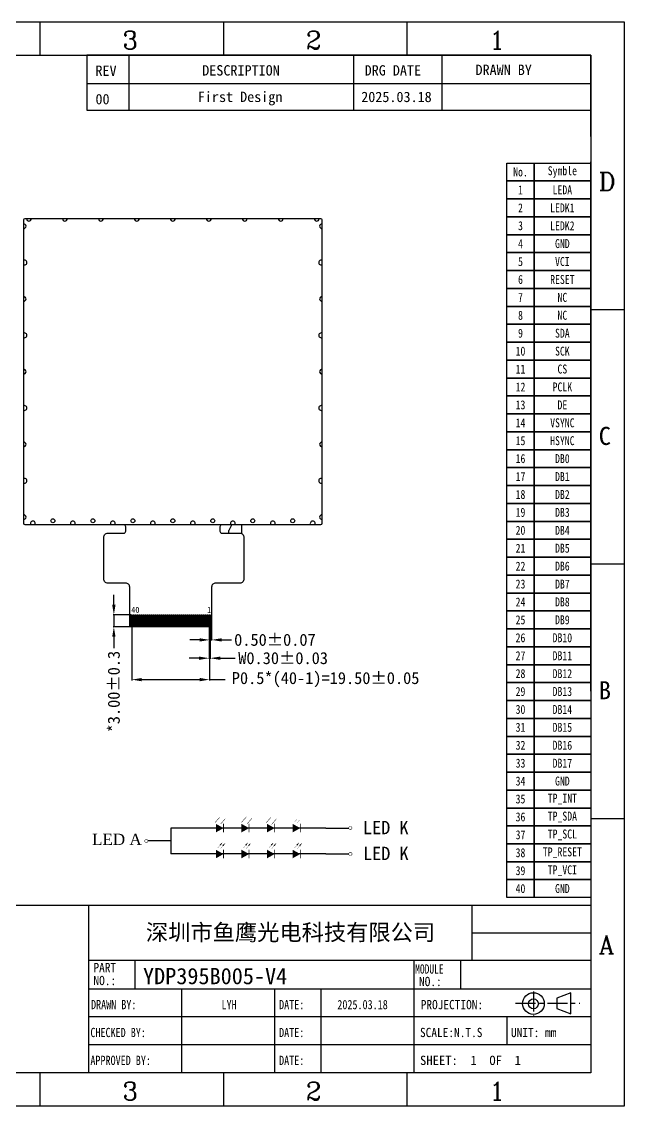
# Model space of a CAD drawing. Header units: millimetres. Extents: x 2819 to 3203, y 54 to 326.
# Drawn here: x 3052.7 to 3203.5, y 54.2 to 325.7 of the extents above; entities that cross this region are included whole.
import ezdxf
from ezdxf.enums import TextEntityAlignment as Align

# ---------------------------------------------------------------- set-up
doc = ezdxf.new("R2010")
doc.units = ezdxf.units.MM
doc.linetypes.add('CENTER', pattern=[2, 1.25, -0.25, 0.25, -0.25])
for name, color, linetype in [('', 7, 'Continuous'), ('BORDER', 7, 'Continuous'), ('FPC', 40, 'Continuous'), ('TOPLAYER', 1, 'Continuous'), ('反面线路', 3, 'Continuous')]:
    doc.layers.add(name, color=color, linetype=linetype)
doc.layers.add('BL', color=7, linetype='Continuous', lineweight=15)
doc.styles.add('ROMANC', font='romanc.shx', dxfattribs={"bigfont": 'gbcbig.shx'})
doc.styles.add('仿宋', font='')
doc.styles.add('宋体', font='SimSun.ttf')
doc.styles.add('样式 1', font='NSimSun.ttf', dxfattribs={"width": 0.8, "oblique": 10})
doc.styles.get('仿宋').set_extended_font_data('仿宋_GB2312')
doc.dimstyles.get("Standard").update_dxf_attribs({"dimtxt": 2.5, "dimasz": 2.5, "dimexe": 0.18, "dimexo": 0.0625, "dimgap": 0.09, "dimtad": 0, "dimzin": 0, "dimdsep": 46, "dimtxsty": '仿宋', "dimcen": 0.09, "dimclrd": 3, "dimclre": 3, "dimclrt": 3, "dimadec": 0, "dimazin": 0, "dimtfac": 1, "dimtofl": 0, "dimtmove": 0, "dimatfit": 3, "dimfxl": 1, "dimtolj": 1, "dimtzin": 0, "dimarcsym": 0})

# ---------------------------------------------------------------- blocks, each defined once
blk = doc.blocks.new('*D6')
at = {"color": 3, "lineweight": -2, "transparency": 16777216}
for p, q in [((3099.74, 174.17), (3099.74, 170.76)), ((3100.24, 174.46), (3100.24, 170.76)), ((3097.24, 170.94), (3094.74, 170.94)), ((3099.74, 170.94), (3100.24, 170.94)), ((3102.74, 170.94), (3105.24, 170.94))]:
    blk.add_line(p, q, dxfattribs=at)
at = {"color": 3, "transparency": 16777216}
for points in [[(3097.24, 170.52), (3097.24, 171.35), (3099.74, 170.94)], [(3102.74, 171.35), (3102.74, 170.52), (3100.24, 170.94)]]:
    blk.add_solid(points, dxfattribs=at)
at = {"layer": 'Defpoints', "color": 0, "transparency": 16777216}
for p in [(3099.74, 174.23), (3100.24, 174.52), (3100.24, 170.94)]:
    blk.add_point(p, dxfattribs=at)
at = {"color": 3, "transparency": 16777216, "insert": (3116.07, 170.94), "char_height": 3, "attachment_point": 5, "style": '仿宋'}
blk.add_mtext('\\A1;0.50%%P0.07', dxfattribs=at)
blk = doc.blocks.new('*D7')
at = {"color": 3, "lineweight": -2, "transparency": 16777216}
for p, q in [((3099.59, 174.17), (3099.59, 166.18)), ((3099.89, 174.17), (3099.89, 166.18)), ((3097.09, 166.36), (3094.59, 166.36)), ((3099.59, 166.36), (3099.89, 166.36)), ((3102.39, 166.36), (3106.12, 166.36))]:
    blk.add_line(p, q, dxfattribs=at)
at = {"color": 3, "transparency": 16777216}
for points in [[(3097.09, 165.94), (3097.09, 166.77), (3099.59, 166.36)], [(3102.39, 166.77), (3102.39, 165.94), (3099.89, 166.36)]]:
    blk.add_solid(points, dxfattribs=at)
at = {"layer": 'Defpoints', "color": 0, "transparency": 16777216}
for p in [(3099.59, 174.23), (3099.89, 174.23), (3099.89, 166.36)]:
    blk.add_point(p, dxfattribs=at)
at = {"color": 3, "transparency": 16777216, "insert": (3118.12, 166.36), "char_height": 3, "attachment_point": 5, "style": '仿宋'}
blk.add_mtext('\\A1;W0.30%%P0.03', dxfattribs=at)
blk = doc.blocks.new('*D8')
at = {"color": 3, "lineweight": -2, "transparency": 16777216}
for p, q in [((3080.24, 174.17), (3080.24, 160.81)), ((3099.74, 174.17), (3099.74, 160.81)), ((3082.74, 160.99), (3097.24, 160.99)), ((3099.74, 160.99), (3103.62, 160.99))]:
    blk.add_line(p, q, dxfattribs=at)
at = {"color": 3, "transparency": 16777216}
for points in [[(3082.74, 161.41), (3082.74, 160.58), (3080.24, 160.99)], [(3097.24, 160.58), (3097.24, 161.41), (3099.74, 160.99)]]:
    blk.add_solid(points, dxfattribs=at)
at = {"layer": 'Defpoints', "color": 0, "transparency": 16777216}
for p in [(3080.24, 174.23), (3099.74, 174.23), (3099.74, 160.99)]:
    blk.add_point(p, dxfattribs=at)
at = {"color": 3, "transparency": 16777216, "insert": (3128.75, 160.99), "char_height": 3, "attachment_point": 5, "style": '仿宋'}
blk.add_mtext('\\A1;P0.5*(40-1)=19.50%%P0.05', dxfattribs=at)
blk = doc.blocks.new('*D9')
at = {"color": 3, "lineweight": -2, "transparency": 16777216}
for p, q in [((3075.77, 179.73), (3075.77, 182.23)), ((3080.02, 177.23), (3075.59, 177.23)), ((3075.77, 177.23), (3075.77, 174.23)), ((3080.02, 174.23), (3075.59, 174.23)), ((3075.77, 171.73), (3075.77, 168.84))]:
    blk.add_line(p, q, dxfattribs=at)
at = {"color": 3, "transparency": 16777216}
for points in [[(3075.36, 179.73), (3076.19, 179.73), (3075.77, 177.23)], [(3076.19, 171.73), (3075.36, 171.73), (3075.77, 174.23)]]:
    blk.add_solid(points, dxfattribs=at)
at = {"layer": 'Defpoints', "color": 0, "transparency": 16777216}
for p in [(3080.09, 177.23), (3075.77, 174.23), (3080.09, 174.23)]:
    blk.add_point(p, dxfattribs=at)
at = {"color": 3, "transparency": 16777216, "insert": (3075.77, 158), "char_height": 3, "attachment_point": 5, "rotation": 90, "style": '仿宋'}
blk.add_mtext('\\A1;*3.00%%P0.3', dxfattribs=at)

msp = doc.modelspace()

# ---------------------------------------------------------------- hatches: boundary and pattern name
for points in [[(3102.963, 120.257), (3102.231, 119.688), (3102.506, 119.45)], [(3103.659, 120.118), (3102.927, 119.549), (3103.203, 119.311)], [(3109.361, 120.232), (3108.629, 119.662), (3108.904, 119.425)], [(3110.057, 120.093), (3109.325, 119.523), (3109.601, 119.286)], [(3115.758, 120.232), (3115.026, 119.662), (3115.302, 119.425)], [(3116.455, 120.093), (3115.723, 119.523), (3115.999, 119.286)], [(3122.156, 120.232), (3121.424, 119.662), (3121.7, 119.425)], [(3122.853, 120.093), (3122.121, 119.523), (3122.397, 119.286)]]:
    msp.add_hatch(color=4).paths.add_polyline_path(points)

# ---------------------------------------------------------------- linework, layer by layer
at = {"layer": '', "ltscale": 4}
for p, q in [((3195.072, 317.305), (3069.045, 317.305)), ((3069.045, 317.305), (3069.045, 303.595)), ((3195.072, 297.004), (3195.072, 317.305)), ((3069.045, 303.595), (3195.072, 303.595))]:
    msp.add_line(p, q, dxfattribs=at)
at = {"layer": ''}
for p, q in [((3079.592, 303.595), (3079.592, 317.305)), ((3135.796, 303.595), (3135.796, 317.305)), ((3157.919, 303.595), (3157.919, 317.305)), ((3195.072, 310.186), (3069.045, 310.186))]:
    msp.add_line(p, q, dxfattribs=at)
at = {"layer": '', "linetype": 'Continuous'}
msp.add_line((3195.072, 158.115), (3195.072, 290.586), dxfattribs=at)
at = {"layer": ''}
for points in [[(3174.122, 290.313), (3180.893, 290.313), (3180.893, 285.828), (3174.122, 285.828)], [(3180.893, 290.313), (3195.072, 290.313), (3195.072, 285.828), (3180.893, 285.828)], [(3174.122, 285.828), (3180.893, 285.828), (3180.893, 281.343), (3174.122, 281.343)], [(3180.893, 285.828), (3195.072, 285.828), (3195.072, 281.343), (3180.893, 281.343)], [(3174.122, 281.343), (3180.893, 281.343), (3180.893, 276.858), (3174.122, 276.858)], [(3180.893, 281.343), (3195.072, 281.343), (3195.072, 276.858), (3180.893, 276.858)], [(3174.122, 276.858), (3180.893, 276.858), (3180.893, 272.373), (3174.122, 272.373)], [(3180.893, 276.858), (3195.072, 276.858), (3195.072, 272.373), (3180.893, 272.373)], [(3174.122, 272.373), (3180.893, 272.373), (3180.893, 267.888), (3174.122, 267.888)], [(3180.893, 272.373), (3195.072, 272.373), (3195.072, 267.888), (3180.893, 267.888)], [(3174.122, 267.888), (3180.893, 267.888), (3180.893, 263.403), (3174.122, 263.403)], [(3180.893, 267.888), (3195.072, 267.888), (3195.072, 263.403), (3180.893, 263.403)], [(3174.122, 263.403), (3180.893, 263.403), (3180.893, 258.918), (3174.122, 258.918)], [(3180.893, 263.403), (3195.072, 263.403), (3195.072, 258.918), (3180.893, 258.918)], [(3174.122, 258.918), (3180.893, 258.918), (3180.893, 254.433), (3174.122, 254.433)], [(3180.893, 258.918), (3195.072, 258.918), (3195.072, 254.433), (3180.893, 254.433)], [(3174.122, 254.433), (3180.893, 254.433), (3180.893, 249.948), (3174.122, 249.948)], [(3180.893, 254.433), (3195.072, 254.433), (3195.072, 249.948), (3180.893, 249.948)], [(3174.122, 249.948), (3180.893, 249.948), (3180.893, 245.463), (3174.122, 245.463)], [(3180.893, 249.948), (3195.072, 249.948), (3195.072, 245.463), (3180.893, 245.463)], [(3174.122, 245.463), (3180.893, 245.463), (3180.893, 240.978), (3174.122, 240.978)], [(3180.893, 245.463), (3195.072, 245.463), (3195.072, 240.978), (3180.893, 240.978)], [(3174.122, 240.978), (3180.893, 240.978), (3180.893, 236.493), (3174.122, 236.493)], [(3180.893, 240.978), (3195.072, 240.978), (3195.072, 236.493), (3180.893, 236.493)], [(3174.122, 236.493), (3180.893, 236.493), (3180.893, 232.008), (3174.122, 232.008)], [(3180.893, 236.493), (3195.072, 236.493), (3195.072, 232.008), (3180.893, 232.008)], [(3174.122, 232.008), (3180.893, 232.008), (3180.893, 227.524), (3174.122, 227.524)], [(3180.893, 232.008), (3195.072, 232.008), (3195.072, 227.524), (3180.893, 227.524)], [(3174.122, 227.524), (3180.893, 227.524), (3180.893, 223.039), (3174.122, 223.039)], [(3180.893, 227.524), (3195.072, 227.524), (3195.072, 223.039), (3180.893, 223.039)], [(3174.122, 223.039), (3180.893, 223.039), (3180.893, 218.554), (3174.122, 218.554)], [(3180.893, 223.039), (3195.072, 223.039), (3195.072, 218.554), (3180.893, 218.554)], [(3174.122, 218.554), (3180.893, 218.554), (3180.893, 214.069), (3174.122, 214.069)], [(3180.893, 218.554), (3195.072, 218.554), (3195.072, 214.069), (3180.893, 214.069)], [(3174.122, 214.069), (3180.893, 214.069), (3180.893, 209.584), (3174.122, 209.584)], [(3180.893, 214.069), (3195.072, 214.069), (3195.072, 209.584), (3180.893, 209.584)], [(3174.122, 209.584), (3180.893, 209.584), (3180.893, 205.099), (3174.122, 205.099)], [(3180.893, 209.584), (3195.072, 209.584), (3195.072, 205.099), (3180.893, 205.099)], [(3174.122, 205.099), (3180.893, 205.099), (3180.893, 200.614), (3174.122, 200.614)], [(3180.893, 205.099), (3195.072, 205.099), (3195.072, 200.614), (3180.893, 200.614)], [(3174.122, 200.614), (3180.893, 200.614), (3180.893, 196.129), (3174.122, 196.129)], [(3180.893, 200.614), (3195.072, 200.614), (3195.072, 196.129), (3180.893, 196.129)], [(3174.122, 196.129), (3180.893, 196.129), (3180.893, 191.644), (3174.122, 191.644)], [(3180.893, 196.129), (3195.072, 196.129), (3195.072, 191.644), (3180.893, 191.644)], [(3174.122, 191.644), (3180.893, 191.644), (3180.893, 187.159), (3174.122, 187.159)], [(3180.893, 191.644), (3195.072, 191.644), (3195.072, 187.159), (3180.893, 187.159)], [(3174.122, 187.159), (3180.893, 187.159), (3180.893, 182.674), (3174.122, 182.674)], [(3180.893, 187.159), (3195.072, 187.159), (3195.072, 182.674), (3180.893, 182.674)], [(3174.122, 182.674), (3180.893, 182.674), (3180.893, 178.189), (3174.122, 178.189)], [(3180.893, 182.674), (3195.072, 182.674), (3195.072, 178.189), (3180.893, 178.189)], [(3174.122, 178.189), (3180.893, 178.189), (3180.893, 173.704), (3174.122, 173.704)], [(3180.893, 178.189), (3195.072, 178.189), (3195.072, 173.704), (3180.893, 173.704)], [(3174.122, 173.704), (3180.893, 173.704), (3180.893, 169.22), (3174.122, 169.22)], [(3180.893, 173.704), (3195.072, 173.704), (3195.072, 169.22), (3180.893, 169.22)], [(3174.122, 169.22), (3180.893, 169.22), (3180.893, 164.735), (3174.122, 164.735)], [(3180.893, 169.22), (3195.072, 169.22), (3195.072, 164.735), (3180.893, 164.735)], [(3174.122, 164.735), (3180.893, 164.735), (3180.893, 160.25), (3174.122, 160.25)], [(3180.893, 164.735), (3195.072, 164.735), (3195.072, 160.25), (3180.893, 160.25)], [(3174.122, 160.25), (3180.893, 160.25), (3180.893, 155.765), (3174.122, 155.765)], [(3180.893, 160.25), (3195.072, 160.25), (3195.072, 155.765), (3180.893, 155.765)], [(3174.122, 155.765), (3180.893, 155.765), (3180.893, 151.28), (3174.122, 151.28)], [(3180.893, 155.765), (3195.072, 155.765), (3195.072, 151.28), (3180.893, 151.28)], [(3174.122, 151.28), (3180.893, 151.28), (3180.893, 146.795), (3174.122, 146.795)], [(3180.893, 151.28), (3195.072, 151.28), (3195.072, 146.795), (3180.893, 146.795)], [(3174.122, 146.795), (3180.893, 146.795), (3180.893, 142.31), (3174.122, 142.31)], [(3180.893, 146.795), (3195.072, 146.795), (3195.072, 142.31), (3180.893, 142.31)], [(3174.122, 142.31), (3180.893, 142.31), (3180.893, 137.825), (3174.122, 137.825)], [(3180.893, 142.31), (3195.072, 142.31), (3195.072, 137.825), (3180.893, 137.825)], [(3174.122, 137.825), (3180.893, 137.825), (3180.893, 133.34), (3174.122, 133.34)], [(3180.893, 137.825), (3195.072, 137.825), (3195.072, 133.34), (3180.893, 133.34)], [(3174.122, 133.34), (3180.893, 133.34), (3180.893, 128.855), (3174.122, 128.855)], [(3180.893, 133.34), (3195.072, 133.34), (3195.072, 128.855), (3180.893, 128.855)], [(3174.122, 128.855), (3180.893, 128.855), (3180.893, 124.37), (3174.122, 124.37)], [(3180.893, 128.855), (3195.072, 128.855), (3195.072, 124.37), (3180.893, 124.37)], [(3174.122, 124.37), (3180.893, 124.37), (3180.893, 119.885), (3174.122, 119.885)], [(3180.893, 124.37), (3195.072, 124.37), (3195.072, 119.885), (3180.893, 119.885)], [(3174.122, 119.885), (3180.893, 119.885), (3180.893, 115.4), (3174.122, 115.4)], [(3180.893, 119.885), (3195.072, 119.885), (3195.072, 115.4), (3180.893, 115.4)], [(3174.122, 115.4), (3180.893, 115.4), (3180.893, 110.916), (3174.122, 110.916)], [(3180.893, 115.4), (3195.072, 115.4), (3195.072, 110.916), (3180.893, 110.916)], [(3174.122, 110.916), (3180.893, 110.916), (3180.893, 106.431), (3174.122, 106.431)], [(3180.893, 110.916), (3195.072, 110.916), (3195.072, 106.431), (3180.893, 106.431)]]:
    msp.add_lwpolyline(points, close=True, dxfattribs=at)
at = {"color": 6}
for p, q in [((3053.199, 276.086), (3053.199, 200.16)), ((3127.555, 276.386), (3053.499, 276.386)), ((3127.855, 200.16), (3127.855, 276.086)), ((3053.499, 199.86), (3127.555, 199.86))]:
    msp.add_line(p, q, dxfattribs=at)
at = {"color": 4}
for p, q in [((3128.801, 123.84), (3090.058, 123.839)), ((3090.058, 123.839), (3090.058, 117.351)), ((3128.782, 123.84), (3134.528, 123.84)), ((3090.058, 120.595), (3084.312, 120.595)), ((3128.801, 117.361), (3090.059, 117.351)), ((3128.801, 117.361), (3134.547, 117.361))]:
    msp.add_line(p, q, dxfattribs=at)
at = {"color": 34}
msp.add_lwpolyline([(3103.491, 199.86, -0.2134218), (3103.267, 199.76), (3102.797, 199.76, 0.4142136), (3102.297, 199.26), (3102.297, 198.15, 0.4142136), (3102.797, 197.65), (3107.307, 197.65, -0.4142136), (3108.307, 196.65), (3108.307, 186.156, -0.4142136), (3107.307, 185.156), (3101.236, 185.156, 0.4142136), (3100.236, 184.156), (3100.236, 174.43, -0.4142136), (3100.036, 174.23), (3079.936, 174.23, -0.4142136), (3079.736, 174.43), (3079.736, 184.156, 0.4142136), (3078.736, 185.156), (3074.255, 185.156, -0.4142136), (3073.255, 186.156), (3073.255, 196.65, -0.4142136), (3074.255, 197.65), (3078.257, 197.65, 0.4142136), (3078.757, 198.15), (3078.757, 199.26, 0.4142136), (3078.257, 199.76), (3077.787, 199.76, -0.2134218), (3077.563, 199.86, -0.2134218)], format="xyb", dxfattribs=at)
at = {"color": 2}
for points in [[(3080.086, 177.23), (3080.386, 177.23), (3080.386, 174.23), (3080.086, 174.23)], [(3080.586, 177.23), (3080.886, 177.23), (3080.886, 174.23), (3080.586, 174.23)], [(3081.086, 177.23), (3081.386, 177.23), (3081.386, 174.23), (3081.086, 174.23)], [(3081.586, 177.23), (3081.886, 177.23), (3081.886, 174.23), (3081.586, 174.23)], [(3082.086, 177.23), (3082.386, 177.23), (3082.386, 174.23), (3082.086, 174.23)], [(3082.586, 177.23), (3082.886, 177.23), (3082.886, 174.23), (3082.586, 174.23)], [(3083.086, 177.23), (3083.386, 177.23), (3083.386, 174.23), (3083.086, 174.23)], [(3083.586, 177.23), (3083.886, 177.23), (3083.886, 174.23), (3083.586, 174.23)], [(3084.086, 177.23), (3084.386, 177.23), (3084.386, 174.23), (3084.086, 174.23)], [(3084.586, 177.23), (3084.886, 177.23), (3084.886, 174.23), (3084.586, 174.23)], [(3085.086, 177.23), (3085.386, 177.23), (3085.386, 174.23), (3085.086, 174.23)], [(3085.586, 177.23), (3085.886, 177.23), (3085.886, 174.23), (3085.586, 174.23)], [(3086.086, 177.23), (3086.386, 177.23), (3086.386, 174.23), (3086.086, 174.23)], [(3086.586, 177.23), (3086.886, 177.23), (3086.886, 174.23), (3086.586, 174.23)], [(3087.086, 177.23), (3087.386, 177.23), (3087.386, 174.23), (3087.086, 174.23)], [(3087.586, 177.23), (3087.886, 177.23), (3087.886, 174.23), (3087.586, 174.23)], [(3088.086, 177.23), (3088.386, 177.23), (3088.386, 174.23), (3088.086, 174.23)], [(3088.586, 177.23), (3088.886, 177.23), (3088.886, 174.23), (3088.586, 174.23)], [(3089.086, 177.23), (3089.386, 177.23), (3089.386, 174.23), (3089.086, 174.23)], [(3089.586, 177.23), (3089.886, 177.23), (3089.886, 174.23), (3089.586, 174.23)], [(3090.086, 177.23), (3090.386, 177.23), (3090.386, 174.23), (3090.086, 174.23)], [(3090.586, 177.23), (3090.886, 177.23), (3090.886, 174.23), (3090.586, 174.23)], [(3091.086, 177.23), (3091.386, 177.23), (3091.386, 174.23), (3091.086, 174.23)], [(3091.586, 177.23), (3091.886, 177.23), (3091.886, 174.23), (3091.586, 174.23)], [(3092.086, 177.23), (3092.386, 177.23), (3092.386, 174.23), (3092.086, 174.23)], [(3092.586, 177.23), (3092.886, 177.23), (3092.886, 174.23), (3092.586, 174.23)], [(3093.086, 177.23), (3093.386, 177.23), (3093.386, 174.23), (3093.086, 174.23)], [(3093.586, 177.23), (3093.886, 177.23), (3093.886, 174.23), (3093.586, 174.23)], [(3094.086, 177.23), (3094.386, 177.23), (3094.386, 174.23), (3094.086, 174.23)], [(3094.586, 177.23), (3094.886, 177.23), (3094.886, 174.23), (3094.586, 174.23)], [(3095.086, 177.23), (3095.386, 177.23), (3095.386, 174.23), (3095.086, 174.23)], [(3095.586, 177.23), (3095.886, 177.23), (3095.886, 174.23), (3095.586, 174.23)], [(3096.086, 177.23), (3096.386, 177.23), (3096.386, 174.23), (3096.086, 174.23)], [(3096.586, 177.23), (3096.886, 177.23), (3096.886, 174.23), (3096.586, 174.23)], [(3097.086, 177.23), (3097.386, 177.23), (3097.386, 174.23), (3097.086, 174.23)], [(3097.586, 177.23), (3097.886, 177.23), (3097.886, 174.23), (3097.586, 174.23)], [(3098.086, 177.23), (3098.386, 177.23), (3098.386, 174.23), (3098.086, 174.23)], [(3098.586, 177.23), (3098.886, 177.23), (3098.886, 174.23), (3098.586, 174.23)], [(3099.086, 177.23), (3099.386, 177.23), (3099.386, 174.23), (3099.086, 174.23)], [(3099.586, 177.23), (3099.886, 177.23), (3099.886, 174.23), (3099.586, 174.23)]]:
    msp.add_lwpolyline(points, close=True, dxfattribs=at)
at = {"color": 4}
for points, const_width in [([(3102.248, 126.539), (3101.06, 125.162)], 0.109), ([(3103.648, 126.186), (3102.46, 124.809)], 0.109), ([(3108.934, 126.651), (3107.745, 125.274)], 0.109), ([(3110.334, 126.298), (3109.145, 124.921)], 0.109), ([(3115.044, 126.489), (3113.856, 125.112)], 0.109), ([(3116.444, 126.136), (3115.256, 124.759)], 0.109), ([(3121.562, 126.031), (3120.968, 125.342)], 0.0546), ([(3122.262, 125.854), (3121.668, 125.166)], 0.0546), ([(3102.368, 119.569), (3101.774, 118.88)], 0.0546), ([(3108.766, 119.544), (3108.172, 118.855)], 0.0546), ([(3115.164, 119.544), (3114.57, 118.855)], 0.0546), ([(3121.562, 119.544), (3120.968, 118.855)], 0.0546), ([(3103.068, 119.392), (3102.474, 118.704)], 0.0546), ([(3109.466, 119.367), (3108.872, 118.679)], 0.0546), ([(3115.864, 119.367), (3115.27, 118.679)], 0.0546), ([(3122.262, 119.367), (3121.668, 118.679)], 0.0546)]:
    msp.add_lwpolyline(points, dxfattribs=dict(at, const_width=const_width))
for points in [[(3103.209, 124.906, 0.194, 0.194, 0), (3103.209, 122.733, 0.291, 0.291, 0)], [(3109.607, 124.906, 0.194, 0.194, 0), (3109.607, 122.733, 0.291, 0.291, 0)], [(3116.005, 124.906, 0.194, 0.194, 0), (3116.005, 122.733, 0.291, 0.291, 0)], [(3122.403, 124.906, 0.194, 0.194, 0), (3122.403, 122.733, 0.291, 0.291, 0)], [(3101.304, 123.819, 2.134, 0, 0), (3103.209, 123.819, 0, 0, 0)], [(3107.702, 123.819, 2.134, 0, 0), (3109.607, 123.819, 0, 0, 0)], [(3114.1, 123.819, 2.134, 0, 0), (3116.005, 123.819, 0, 0, 0)], [(3120.498, 123.819, 2.134, 0, 0), (3122.403, 123.819, 0, 0, 0)], [(3101.304, 117.332, 2.134, 0, 0), (3103.209, 117.332, 0, 0, 0)], [(3103.209, 118.419, 0.194, 0.194, 0), (3103.209, 116.246, 0.291, 0.291, 0)], [(3107.702, 117.332, 2.134, 0, 0), (3109.607, 117.332, 0, 0, 0)], [(3109.607, 118.419, 0.194, 0.194, 0), (3109.607, 116.246, 0.291, 0.291, 0)], [(3114.1, 117.332, 2.134, 0, 0), (3116.005, 117.332, 0, 0, 0)], [(3116.005, 118.419, 0.194, 0.194, 0), (3116.005, 116.246, 0.291, 0.291, 0)], [(3120.498, 117.332, 2.134, 0, 0), (3122.403, 117.332, 0, 0, 0)], [(3122.403, 118.419, 0.194, 0.194, 0), (3122.403, 116.246, 0.291, 0.291, 0)]]:
    msp.add_lwpolyline(points, format="xyseb", dxfattribs=at)
at = {"color": 4, "const_width": 0.117}
for points in [[(3135.347, 123.84, -1), (3134.528, 123.84, -1)], [(3083.493, 120.595, 1), (3084.312, 120.595, 1)], [(3135.365, 117.361, -1), (3134.547, 117.361, -1)]]:
    msp.add_lwpolyline(points, format="xyb", close=True, dxfattribs=at)
at = {"color": 6}
for centre in [(3060.527, 200.76), (3070.527, 200.76), (3080.527, 200.76), (3090.527, 200.76), (3100.527, 200.76), (3110.527, 200.76), (3120.527, 200.76)]:
    msp.add_circle(centre, 0.5, dxfattribs=at)
for centre, radius, start, end in [((3053.499, 276.086), 0.3, 90, 180), ((3053.199, 274.498), 0.6, 270, 90), ((3054.529, 276.386), 0.6, 180, 0), ((3063.527, 276.386), 0.6, 180, 0), ((3072.527, 276.386), 0.6, 180, 0), ((3081.527, 276.386), 0.6, 180, 0), ((3099.527, 276.386), 0.6, 180, 0), ((3108.527, 276.386), 0.6, 180, 0), ((3117.527, 276.386), 0.6, 180, 0), ((3126.524, 276.386), 0.6, 180, 0), ((3127.855, 274.498), 0.6, 90, 270), ((3127.555, 276.086), 0.3, 0, 90), ((3053.199, 256.296), 0.6, 270, 90), ((3127.855, 256.296), 0.6, 90, 270), ((3053.199, 238.093), 0.6, 270, 90), ((3127.855, 238.093), 0.6, 90, 270), ((3053.199, 219.89), 0.6, 270, 90), ((3127.855, 219.89), 0.6, 90, 270), ((3053.199, 201.687), 0.6, 270, 90), ((3127.855, 201.687), 0.6, 90, 270), ((3053.499, 200.16), 0.3, 180, 270), ((3055.527, 200.06, 0), 0.6, 340.52878, 199.47122), ((3065.527, 200.06, 0), 0.6, 340.52878, 199.47122), ((3075.527, 200.06, 0), 0.6, 340.52878, 199.47122), ((3085.527, 200.06, 0), 0.6, 340.52878, 199.47122), ((3095.527, 200.06, 0), 0.6, 340.52878, 199.47122), ((3105.527, 200.06, 0), 0.6, 340.52878, 199.47122), ((3115.527, 200.06, 0), 0.6, 340.52878, 199.47122), ((3125.527, 200.06, 0), 0.6, 340.52878, 199.47122), ((3127.555, 200.16), 0.3, 270, 0)]:
    msp.add_arc(centre, radius, start, end, dxfattribs=at)
at = {"layer": 'BORDER'}
for p, q in [((3057.365, 317.305), (3057.365, 325.709)), ((3103.267, 317.305), (3103.267, 325.709)), ((3149.17, 317.305), (3149.17, 325.709)), ((3195.072, 253.623), (3203.477, 253.623)), ((3195.072, 189.942), (3203.477, 189.942)), ((3195.072, 126.26), (3203.477, 126.26)), ((3195.072, 104.472), (3028.316, 104.472)), ((3069.39, 104.472), (3069.39, 62.578)), ((3069.39, 104.472), (3069.39, 62.578)), ((3165.368, 104.472), (3165.368, 90.706)), ((3165.368, 97.589), (3195.072, 97.589)), ((3195.072, 90.706), (3069.39, 90.706)), ((3081.027, 90.706), (3081.027, 83.525)), ((3150.851, 90.706), (3150.851, 62.578)), ((3162.488, 90.706), (3162.488, 83.525)), ((3195.072, 83.525), (3069.39, 83.525)), ((3092.665, 83.525), (3092.665, 62.578)), ((3115.939, 83.525), (3115.939, 62.578)), ((3127.576, 83.525), (3127.576, 62.578)), ((3195.072, 76.543), (3069.39, 76.543)), ((3174.125, 76.543), (3174.125, 69.561)), ((3195.072, 69.561), (3069.39, 69.561)), ((3057.365, 54.174), (3057.365, 62.578)), ((3103.267, 54.174), (3103.267, 62.578)), ((3149.17, 54.174), (3149.17, 62.578))]:
    msp.add_line(p, q, dxfattribs=at)
at = {"layer": 'BORDER', "color": 40}
for points in [[(2819.448, 325.709), (3203.477, 325.709), (3203.477, 54.174), (2819.448, 54.174)], [(2827.852, 317.305), (3195.072, 317.305), (3195.072, 62.578), (2827.852, 62.578)]]:
    msp.add_lwpolyline(points, close=True, dxfattribs=at)
at = {"layer": 'BORDER', "linetype": 'CENTER', "ltscale": 4}
for points in [[(3180.744, 82.913), (3180.744, 76.742)], [(3176.227, 79.954), (3192.338, 79.954)]]:
    msp.add_lwpolyline(points, dxfattribs=at)
at = {"layer": 'BORDER'}
msp.add_lwpolyline([(3190.132, 77.298), (3190.132, 82.61), (3186.612, 81.215), (3186.612, 78.693)], close=True, dxfattribs=at)
for centre, radius in [((3180.744, 79.892), 2.718), ((3180.744, 79.828), 1.23)]:
    msp.add_circle(centre, radius, dxfattribs=at)
at = {"layer": 'FPC'}
for p, q in [((3105.267, 199.85), (3104.507, 198.332)), ((3104.507, 197.65), (3104.507, 198.332)), ((3107.807, 197.516), (3107.807, 199.9))]:
    msp.add_line(p, q, dxfattribs=at)
at = {"layer": '反面线路', "color": 6}
for centre, start, end in [((3090.527, 276.386), 180, 0), ((3053.399, 265.397), 250.52878, 109.47122), ((3127.655, 265.397), 70.52878, 289.47122), ((3053.399, 247.194), 250.52878, 109.47122), ((3127.655, 247.194), 70.52878, 289.47122), ((3053.399, 228.991), 250.52878, 109.47122), ((3127.655, 228.991), 70.52878, 289.47122), ((3053.399, 210.788), 250.52878, 109.47122), ((3127.655, 210.788), 70.52878, 289.47122)]:
    msp.add_arc(centre, 0.6, start, end, dxfattribs=at)

# ---------------------------------------------------------------- texts
at = {"layer": '', "color": 2, "linetype": 'ByBlock', "style": '宋体'}
for s, height, p in [('REV', 2.5915, (3071.173, 312.149)), ('DESCRIPTION', 2.59152, (3097.885, 312.233)), ('DRG DATE', 2.5915, (3138.523, 312.233)), ('DRAWN BY ', 2.5915, (3166.25, 312.364)), ('00', 2.5915, (3071.173, 305.031)), ('First Design', 2.59152, (3096.785, 305.607)), ('2025.03.18', 2.5915, (3137.659, 305.589))]:
    msp.add_text(s, height=height, dxfattribs=at).set_placement(p)
at = {"layer": '', "linetype": 'ByBlock', "lineweight": 0, "attachment_point": 5, "style": '宋体'}
for s, insert, char_height, width in [('{\\W0.8;No.}', (3177.508, 288.07), 2.24091, 6.77167), ('{\\W0.8;Symble}', (3187.983, 288.07), 2.24091, 14.17883), ('{\\W0.8;1}', (3177.508, 283.585), 2.2409, 6.77167), ('{\\W0.8;LEDA}', (3187.983, 283.585), 2.24091, 14.17883), ('{\\W0.8;2}', (3177.508, 279.1), 2.2409, 6.77167), ('{\\W0.8;LEDK1}', (3187.983, 279.1), 2.24091, 14.17883), ('{\\W0.8;3}', (3177.508, 274.615), 2.2409, 6.77167), ('{\\W0.8;LEDK2}', (3187.983, 274.615), 2.24091, 14.17883), ('{\\W0.8;4}', (3177.508, 270.13), 2.2409, 6.77167), ('{\\W0.8;GND}', (3187.983, 270.13), 2.24091, 14.17883), ('{\\W0.8;5}', (3177.508, 265.645), 2.2409, 6.77167), ('{\\W0.8;VCI}', (3187.983, 265.645), 2.24091, 14.17883), ('{\\W0.8;6}', (3177.508, 261.161), 2.2409, 6.77167), ('{\\W0.8;RESET}', (3187.983, 261.161), 2.24091, 14.17883), ('{\\W0.8;7}', (3177.508, 256.676), 2.2409, 6.77167), ('{\\W0.8;NC}', (3187.983, 256.676), 2.2409, 14.17883), ('{\\W0.8;8}', (3177.508, 252.191), 2.2409, 6.77167), ('{\\W0.8;NC}', (3187.983, 252.191), 2.2409, 14.17883), ('{\\W0.8;9}', (3177.508, 247.706), 2.2409, 6.77167), ('{\\W0.8;SDA}', (3187.983, 247.706), 2.24091, 14.17883), ('{\\W0.8;SCK}', (3187.983, 243.221), 2.24091, 14.17883), ('{\\W0.8;10}', (3177.508, 243.221), 2.2409, 6.77167), ('{\\W0.8;11}', (3177.508, 238.736), 2.2409, 6.77167), ('{\\W0.8;CS}', (3187.983, 238.736), 2.2409, 14.17883), ('{\\W0.8;12}', (3177.508, 234.251), 2.2409, 6.77167), ('{\\W0.8;PCLK}', (3187.983, 234.251), 2.24091, 14.17883), ('{\\W0.8;13}', (3177.508, 229.766), 2.2409, 6.77167), ('{\\W0.8;DE}', (3187.983, 229.766), 2.2409, 14.17883), ('{\\W0.8;14}', (3177.508, 225.281), 2.2409, 6.77167), ('{\\W0.8;VSYNC}', (3187.983, 225.281), 2.24091, 14.17883), ('{\\W0.8;15}', (3177.508, 220.796), 2.2409, 6.77167), ('{\\W0.8;HSYNC}', (3187.983, 220.796), 2.24091, 14.17883), ('{\\W0.8;16}', (3177.508, 216.311), 2.2409, 6.77167), ('{\\W0.8;DB0}', (3187.983, 216.311), 2.24091, 14.17883), ('{\\W0.8;17}', (3177.508, 211.826), 2.2409, 6.77167), ('{\\W0.8;DB1}', (3187.983, 211.826), 2.24091, 14.17883), ('{\\W0.8;18}', (3177.508, 207.341), 2.2409, 6.77167), ('{\\W0.8;DB2}', (3187.983, 207.341), 2.24091, 14.17883), ('{\\W0.8;19}', (3177.508, 202.856), 2.2409, 6.77167), ('{\\W0.8;DB3}', (3187.983, 202.856), 2.24091, 14.17883), ('{\\W0.8;20}', (3177.508, 198.372), 2.2409, 6.77167), ('{\\W0.8;DB4}', (3187.983, 198.372), 2.24091, 14.17883), ('{\\W0.8;21}', (3177.508, 193.887), 2.2409, 6.77167), ('{\\W0.8;DB5}', (3187.983, 193.887), 2.24091, 14.17883), ('{\\W0.8;22}', (3177.508, 189.402), 2.2409, 6.77167), ('{\\W0.8;DB6}', (3187.983, 189.402), 2.24091, 14.17883), ('{\\W0.8;23}', (3177.508, 184.917), 2.2409, 6.77167), ('{\\W0.8;DB7}', (3187.983, 184.917), 2.24091, 14.17883), ('{\\W0.8;24}', (3177.508, 180.432), 2.2409, 6.77167), ('{\\W0.8;DB8}', (3187.983, 180.432), 2.24091, 14.17883), ('{\\W0.8;25}', (3177.508, 175.947), 2.2409, 6.77167), ('{\\W0.8;DB9}', (3187.983, 175.947), 2.24091, 14.17883), ('{\\W0.8;26}', (3177.508, 171.462), 2.2409, 6.77167), ('{\\W0.8;DB10}', (3187.983, 171.462), 2.24091, 14.17883), ('{\\W0.8;27}', (3177.508, 166.977), 2.2409, 6.77167), ('{\\W0.8;DB11}', (3187.983, 166.977), 2.24091, 14.17883), ('{\\W0.8;28}', (3177.508, 162.492), 2.2409, 6.77167), ('{\\W0.8;DB12}', (3187.983, 162.492), 2.24091, 14.17883), ('{\\W0.8;29}', (3177.508, 158.007), 2.2409, 6.77167), ('{\\W0.8;DB13}', (3187.983, 158.007), 2.24091, 14.17883), ('{\\W0.8;30}', (3177.508, 153.522), 2.2409, 6.77167), ('{\\W0.8;DB14}', (3187.983, 153.522), 2.24091, 14.17883), ('{\\W0.8;31}', (3177.508, 149.037), 2.2409, 6.77167), ('{\\W0.8;DB15}', (3187.983, 149.037), 2.24091, 14.17883), ('{\\W0.8;32}', (3177.508, 144.552), 2.2409, 6.77167), ('{\\W0.8;DB16}', (3187.983, 144.552), 2.24091, 14.17883), ('{\\W0.8;33}', (3177.508, 140.068), 2.2409, 6.77167), ('{\\W0.8;DB17}', (3187.983, 140.068), 2.24091, 14.17883), ('{\\W0.8;34}', (3177.508, 135.583), 2.2409, 6.77167), ('{\\W0.8;GND}', (3187.983, 135.583), 2.24091, 14.17883), ('{\\W0.8;35}', (3177.508, 131.098), 2.2409, 6.77167), ('{\\W0.8;36}', (3177.508, 126.613), 2.2409, 6.77167), ('{\\W0.8;37}', (3177.508, 122.128), 2.2409, 6.77167), ('{\\W0.8;38}', (3177.508, 117.643), 2.2409, 6.77167), ('{\\W0.8;39}', (3177.508, 113.158), 2.2409, 6.77167), ('{\\W0.8;40}', (3177.508, 108.673), 2.2409, 6.77167), ('{\\W0.8;GND}', (3187.983, 108.673), 2.24091, 14.17883)]:
    msp.add_mtext(s, dxfattribs=dict(at, insert=insert, char_height=char_height, width=width))
at = {"layer": '', "color": 2, "linetype": 'ByBlock', "lineweight": 0, "char_height": 2.24091, "width": 14.17883, "attachment_point": 5, "style": '宋体'}
for s, insert in [('{\\W0.8;TP_INT}', (3187.983, 131.098)), ('{\\W0.8;TP_SDA}', (3187.983, 126.613)), ('{\\W0.8;TP_SCL}', (3187.983, 122.128)), ('{\\W0.8;TP_RESET}', (3187.983, 117.643)), ('{\\W0.8;TP_VCI}', (3187.983, 113.158))]:
    msp.add_mtext(s, dxfattribs=dict(at, insert=insert))
at = {"color": 4, "width": 34.19213, "attachment_point": 3}
for s, insert, char_height in [('{\\fSimSun|b0|i0|c0|p2;LED K}', (3149.49, 125.632), 3.34884), ('{\\f@Batang|b0|i0|c129|p18;LED A}', (3082.735, 122.424), 2.81759), ('{\\fSimSun|b0|i0|c0|p2;LED K}', (3149.508, 119.154), 3.34884)]:
    msp.add_mtext(s, dxfattribs=dict(at, insert=insert, char_height=char_height))
at = {"color": 3, "insert": (3083.066, 88.82), "char_height": 4.08, "width": 552.29264, "attachment_point": 1, "style": '宋体'}
msp.add_mtext('YDP395B005-V4', dxfattribs=at)
at = {"layer": 'BL', "char_height": 1.5, "width": 1.64084, "attachment_point": 1}
for s, insert in [('{\\fSimSun|b0|i0|c0|p2;40}', (3080.126, 179.219)), ('{\\fSimSun|b0|i0|c0|p2;1}', (3099.105, 179.187))]:
    msp.add_mtext(s, dxfattribs=dict(at, insert=insert))
at = {"layer": 'BORDER'}
for s, style, p in [('3', 'ROMANC', (3077.903, 318.839)), ('2', 'ROMANC', (3123.805, 318.839)), ('1', 'ROMANC', (3169.708, 318.839)), ('D', 'ROMANC', (3197.073, 283.426)), ('C', '仿宋', (3197.073, 219.744)), ('B', '仿宋', (3197.073, 156.063)), ('A', 'ROMANC', (3197.073, 92.381)), ('3', 'ROMANC', (3077.903, 55.708)), ('2', 'ROMANC', (3123.805, 55.708)), ('1', 'ROMANC', (3169.708, 55.708))]:
    msp.add_text(s, height=4.526, dxfattribs=dict(at, style=style)).set_placement(p)
at = {"layer": 'BORDER', "style": '样式 1'}
for s, height, width, p in [('PART', 2.3191, 0.9, (3070.66, 87.057)), ('MODULE', 2.3191, 0.75, (3151.164, 86.694)), ('NO.:', 2.3191, 0.9, (3070.66, 83.817)), ('NO.:', 2.3191, 0.9, (3152.121, 83.564)), ('DRAWN BY:', 2.3191, 0.8, (3070.061, 77.785)), ('LYH', 2.3191, 0.8, (3102.705, 77.785)), ('DATE:', 2.3191, 0.8, (3117.114, 77.785)), ('2025.03.18', 2.3191, 0.8, (3131.683, 77.785)), ('PROJECTION:', 2.31908, 0.9, (3152.541, 77.785)), ('CHECKED BY:', 2.31908, 0.8, (3069.902, 70.803)), ('DATE:', 2.3191, 0.8, (3117.114, 70.803)), ('SCALE:N.T.S', 2.31908, 0.9, (3152.364, 70.803)), ('UNIT: mm', 2.3191, 0.9, (3175.125, 70.803)), ('APPROVED BY:', 2.31908, 0.8, (3069.902, 63.82)), ('DATE:', 2.3191, 0.8, (3117.114, 63.82))]:
    msp.add_text(s, height=height, dxfattribs=dict(at, width=width)).set_placement(p, align=Align.BOTTOM_LEFT)
msp.add_text('SHEET:  1  OF  1', height=2.31908, dxfattribs=at).set_placement((3152.364, 63.82), align=Align.BOTTOM_LEFT)
at = {"layer": 'TOPLAYER', "color": 160, "insert": (3083.793, 99.774), "char_height": 4.08, "width": 97.90565, "attachment_point": 1}
msp.add_mtext('{\\fKaiTi|b0|i0|c134|p49;\\C150;深圳市鱼鹰光电科技有限公司}', dxfattribs=at)

# ---------------------------------------------------------------- dimensions: what is measured, and where the dimension line sits
at = {"color": 34}
dim = msp.add_linear_dim(base=(3075.775, 174.23), p1=(3080.086, 177.23), p2=(3080.086, 174.23), angle=90, text='*<>%%P0.3', dimstyle='Standard', override={"dimtxt": 3, "dimtofl": 1, "dimfxl": 1.25}, dxfattribs=at)
dim.commit()
dim.dimension.update_dxf_attribs({"geometry": '*D9', "text_midpoint": (3075.775, 157.997), "dimtype": 160})
for base, p1, p2, text, override, picture, middle in [((3099.736, 160.993), (3080.236, 174.23), (3099.736, 174.23), 'P0.5*(40-1)=<>%%P0.05', {"dimtxt": 3, "dimtxsty": '仿宋', "dimtofl": 1, "dimfxl": 1.25}, '*D8', (3128.754, 160.993)), ((3099.886, 166.356), (3099.586, 174.23), (3099.886, 174.23), 'W<>%%P0.03', {"dimtxt": 3, "dimtofl": 1, "dimfxl": 1.25}, '*D7', (3118.121, 166.356))]:
    dim = msp.add_linear_dim(base=base, p1=p1, p2=p2, text=text, dimstyle='Standard', override=override, dxfattribs=at)
    dim.commit()
    dim.dimension.update_dxf_attribs({"geometry": picture, "text_midpoint": middle, "dimtype": 160})
dim = msp.add_linear_dim(base=(3100.236, 170.935), p1=(3099.736, 174.23), p2=(3100.236, 174.52), text='<>%%P0.07', dimstyle='Standard', override={"dimtxt": 3, "dimtofl": 1, "dimfxl": 1.25}, dxfattribs=at)
dim.commit()
dim.dimension.update_dxf_attribs({"geometry": '*D6', "text_midpoint": (3116.066, 170.935)})

doc.saveas('drawing.dxf')
